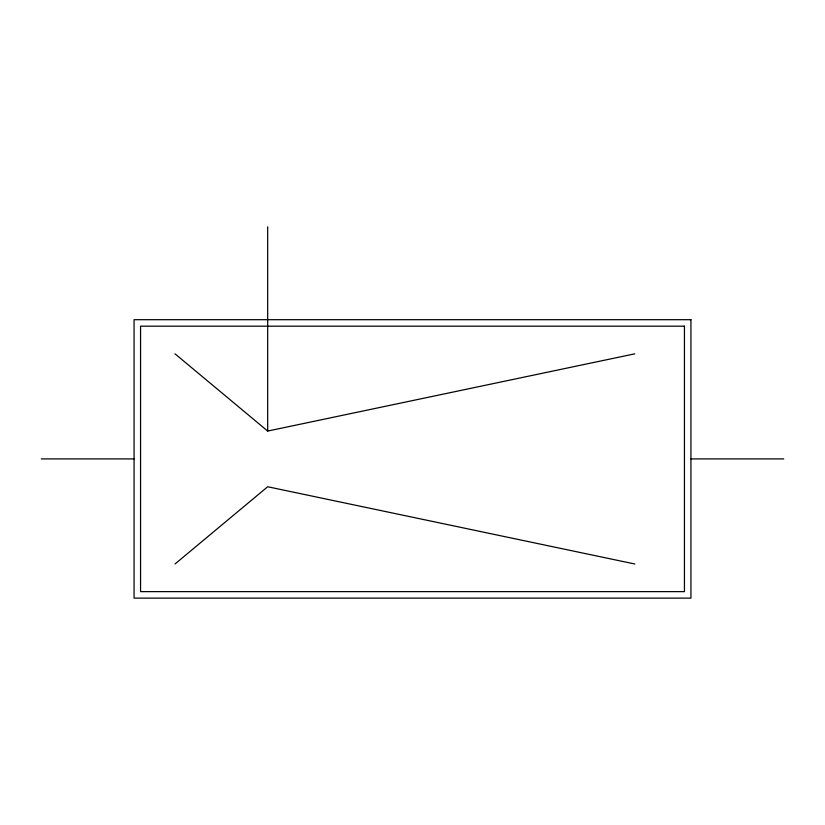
<?xml version="1.0" encoding="UTF-8"?>
<svg xmlns="http://www.w3.org/2000/svg" width="825" height="825" viewBox="0 0 825 825"><rect width="100%" height="100%" fill="white"/><g stroke="black" fill="none" stroke-linecap="round" stroke-linejoin="round"><path stroke-width="1.24" d="M175.003 563.991L267.682 486.75L634.796 563.991M175.003 353.822L267.682 431.062L634.796 353.822M41.25 458.906L134.062 458.906M690.938 458.906L783.75 458.906M267.682 226.875L267.682 431.062M690.938 319.688L134.062 319.688L134.062 598.125L690.938 598.125L690.938 319.688M684.441 326.184L140.559 326.184L140.559 591.628L684.441 591.628L684.441 326.184"/></g></svg>
